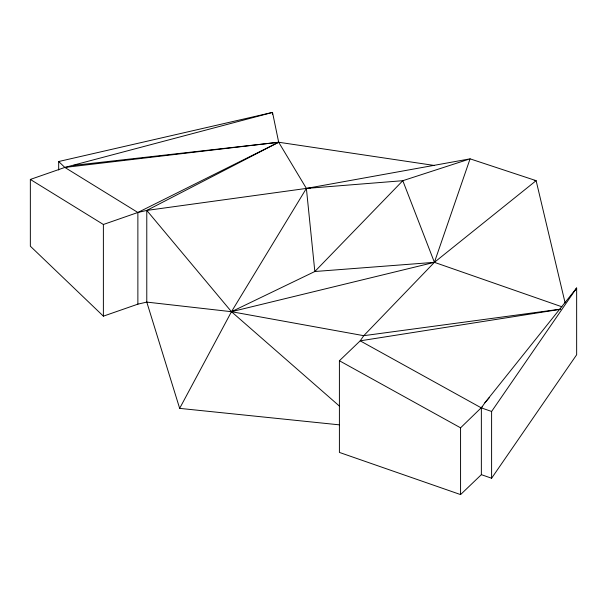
<?xml version="1.0" encoding="UTF-8"?>
<svg xmlns="http://www.w3.org/2000/svg" width="607" height="607" viewBox="0 0 607 607"><rect width="100%" height="100%" fill="white"/><g stroke="black" fill="none" stroke-linecap="round" stroke-linejoin="round"><path stroke-width="0.91" d="M481.359 474.666L491.602 478.225L576.65 354.769L576.65 288.006L484.917 402.76L481.359 407.904L481.359 474.666L460.569 494.584L339.404 452.42L339.404 360.748L360.194 340.831L363.752 335.686L434.407 262.338L470.076 158.844L536.125 180.658L565.102 302.855M575.421 290.45L576.65 288.006L491.602 411.463L491.602 478.225M339.328 424.839L179.664 408.374L231.472 311.702L306.383 188.42L470.076 158.844L402.805 180.696L306.383 188.42L146.78 210.424L137.872 212.48L103.38 224.484L30.35 179.437L30.35 246.199L103.38 316.156L137.872 304.153L146.78 302.096L231.472 311.702L363.752 335.686L560.777 309.122M482.58 406.478L460.569 427.821L460.569 494.584M484.917 402.76L489.234 397.76M434.081 165.43L278.681 142.243L146.78 210.424L231.472 311.702L434.407 262.338L536.125 180.658L534.251 180.378M58.682 161.523L64.843 167.433L137.872 212.48L278.681 142.243L272.52 112.416L58.682 161.523L58.682 169.983M30.35 179.437L64.843 167.433L272.52 112.416L272.52 114.298M559.874 309.395L360.194 340.831L481.359 407.904L491.602 411.463M64.843 167.433L278.681 142.243L306.383 188.42L314.836 271.511L231.472 311.702L339.571 406.22M73.751 165.377L278.681 142.243M434.407 262.338L314.836 271.511L402.805 180.696L434.407 262.338L561.945 306.808M306.383 188.42L310.162 188.291M339.404 360.748L460.569 427.821M179.664 408.374L146.78 302.096L146.78 210.424M137.872 212.48L137.872 304.153M103.38 224.484L103.38 316.156"/></g></svg>
